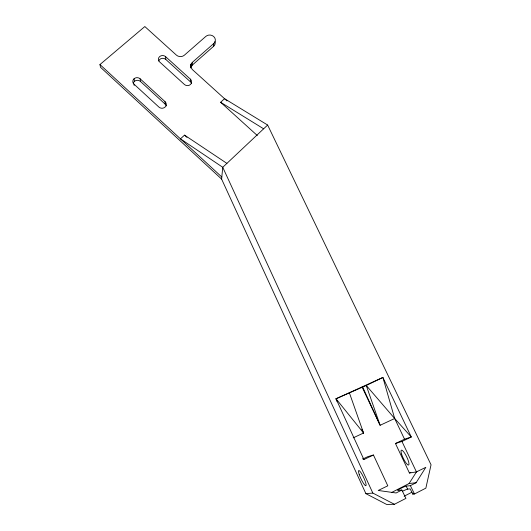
<?xml version="1.0" encoding="UTF-8"?>
<svg xmlns="http://www.w3.org/2000/svg" width="531" height="531" viewBox="0 0 531 531"><rect width="100%" height="100%" fill="white"/><g stroke="black" fill="none" stroke-linecap="round" stroke-linejoin="round"><path stroke-width="0.8" d="M191.479 83.473A4.221 3.79 4.8 0 0 190.377 81.761L190.383 79.146L165.639 56.691A4.235 3.757 3.2 0 0 159.652 56.598A4.235 3.757 3.2 0 0 159.625 61.915L184.396 84.456A4.248 3.81 4.9 0 0 190.403 84.542A4.248 3.81 4.9 0 0 190.383 79.146M336.747 401.151L336.01 398.774L382.891 377.448L411.299 437L404.536 439.19L395.456 443.511L409.434 473.028L416.43 471.893L425.829 467.326L416.092 482.732L410.39 485.673L406.155 486.117A4.819 0.398 -26 0 0 400.859 488.361A4.819 0.398 -26 0 0 397.779 490.392L401.854 490.033L405.93 498.377L394.42 504.284L386.654 504.45L365.899 493.664L221.613 179.086L100.505 67.271L99.954 64.556L144.837 26.55L176.385 55.098C178.535 57.056 182.106 57.149 184.323 55.231L205.862 36.387A5.549 4.905 7.3 0 1 213.694 36.539A5.549 4.905 7.3 0 1 213.787 43.476L192.282 62.426L190.841 64.649L190.656 67.955L192.268 65.121L213.648 46.263A5.516 4.879 7.3 0 0 215.002 41.564M191.067 66.72L191.074 64.032M191.386 66.143L191.399 63.448M192.268 65.121L192.282 62.426M213.648 46.263L213.787 43.476M221.613 179.086L222.741 167.298L267.637 125.037L224.547 98.686L220.611 102.271L257.296 135.531M190.841 64.649L190.855 67.251L192.322 69.528L226.989 100.903M391.845 492.363L409.082 483.535L416.842 471.316M226.903 163.382L184.536 135.126L180.454 138.843L222.741 167.298L372.835 493.067L394.42 504.284M401.854 490.033L396.113 492.974L378.205 490.465L387.796 485.805L373.446 455.014L367.784 456.667L362.799 459.036M404.144 496.206L411.983 492.191M402.332 491.361A4.819 0.418 -26 0 1 407.629 489.131L410.211 488.898L412.76 494.102L414.061 493.432M412.76 494.102L414.472 493.989L425.855 488.148L431.046 464.791L267.637 125.037M409.434 473.028L410.841 472.344M362.899 458.24L363.908 459.554L373.446 455.014M395.456 443.511L401.947 441.453L411.299 437L394.672 418.501L366.264 385.479L336.01 398.774L363.908 459.554M353.208 437.843L363.562 433.011L349.484 393.099M362.573 386.827L380.123 425.291L366.264 385.479L382.891 377.448L394.672 418.501L380.123 425.291L362.082 387.046M409.082 483.535L416.092 482.732M365.899 493.664L372.835 493.067M220.611 102.271L263.635 128.807M165.639 56.691L165.785 59.426L190.377 81.761M134.17 85.458L133.998 84.157A4.294 3.836 0.4 0 1 134.084 78.734A4.294 3.836 0.4 0 1 140.151 78.814L165.035 101.647L165.187 104.156A4.281 3.87 1.9 0 1 166.289 105.895M140.151 78.814L140.456 81.442L165.187 104.156M133.998 84.157L158.915 107.083A4.308 3.89 2 0 0 165.008 107.149A4.308 3.89 2 0 0 165.035 101.647M184.536 135.126L186.965 137.363M99.954 64.556L221.812 177.009M336.01 398.774L363.562 433.011M410.39 485.673L414.472 493.989M406.155 486.117L407.629 489.131M394.672 418.501L404.536 439.19M401.947 441.453L416.43 471.893M361.817 429.26L363.642 433.183M134.091 78.727L134.429 81.362M158.742 60.985A4.208 3.744 3.1 0 1 165.785 59.426M133.294 83.055A4.268 3.817 0.4 0 1 140.456 81.442M359.235 474.502A8.37 1.48 64.8 0 0 365.786 485.726A8.37 1.48 64.8 0 0 361.903 474.156A8.37 1.48 64.8 0 0 359.235 474.502M401.609 454.197A8.277 1.865 64 0 0 408.538 465.076A8.277 1.865 64 0 0 404.887 453.547A8.277 1.865 64 0 0 401.609 454.197"/></g></svg>
